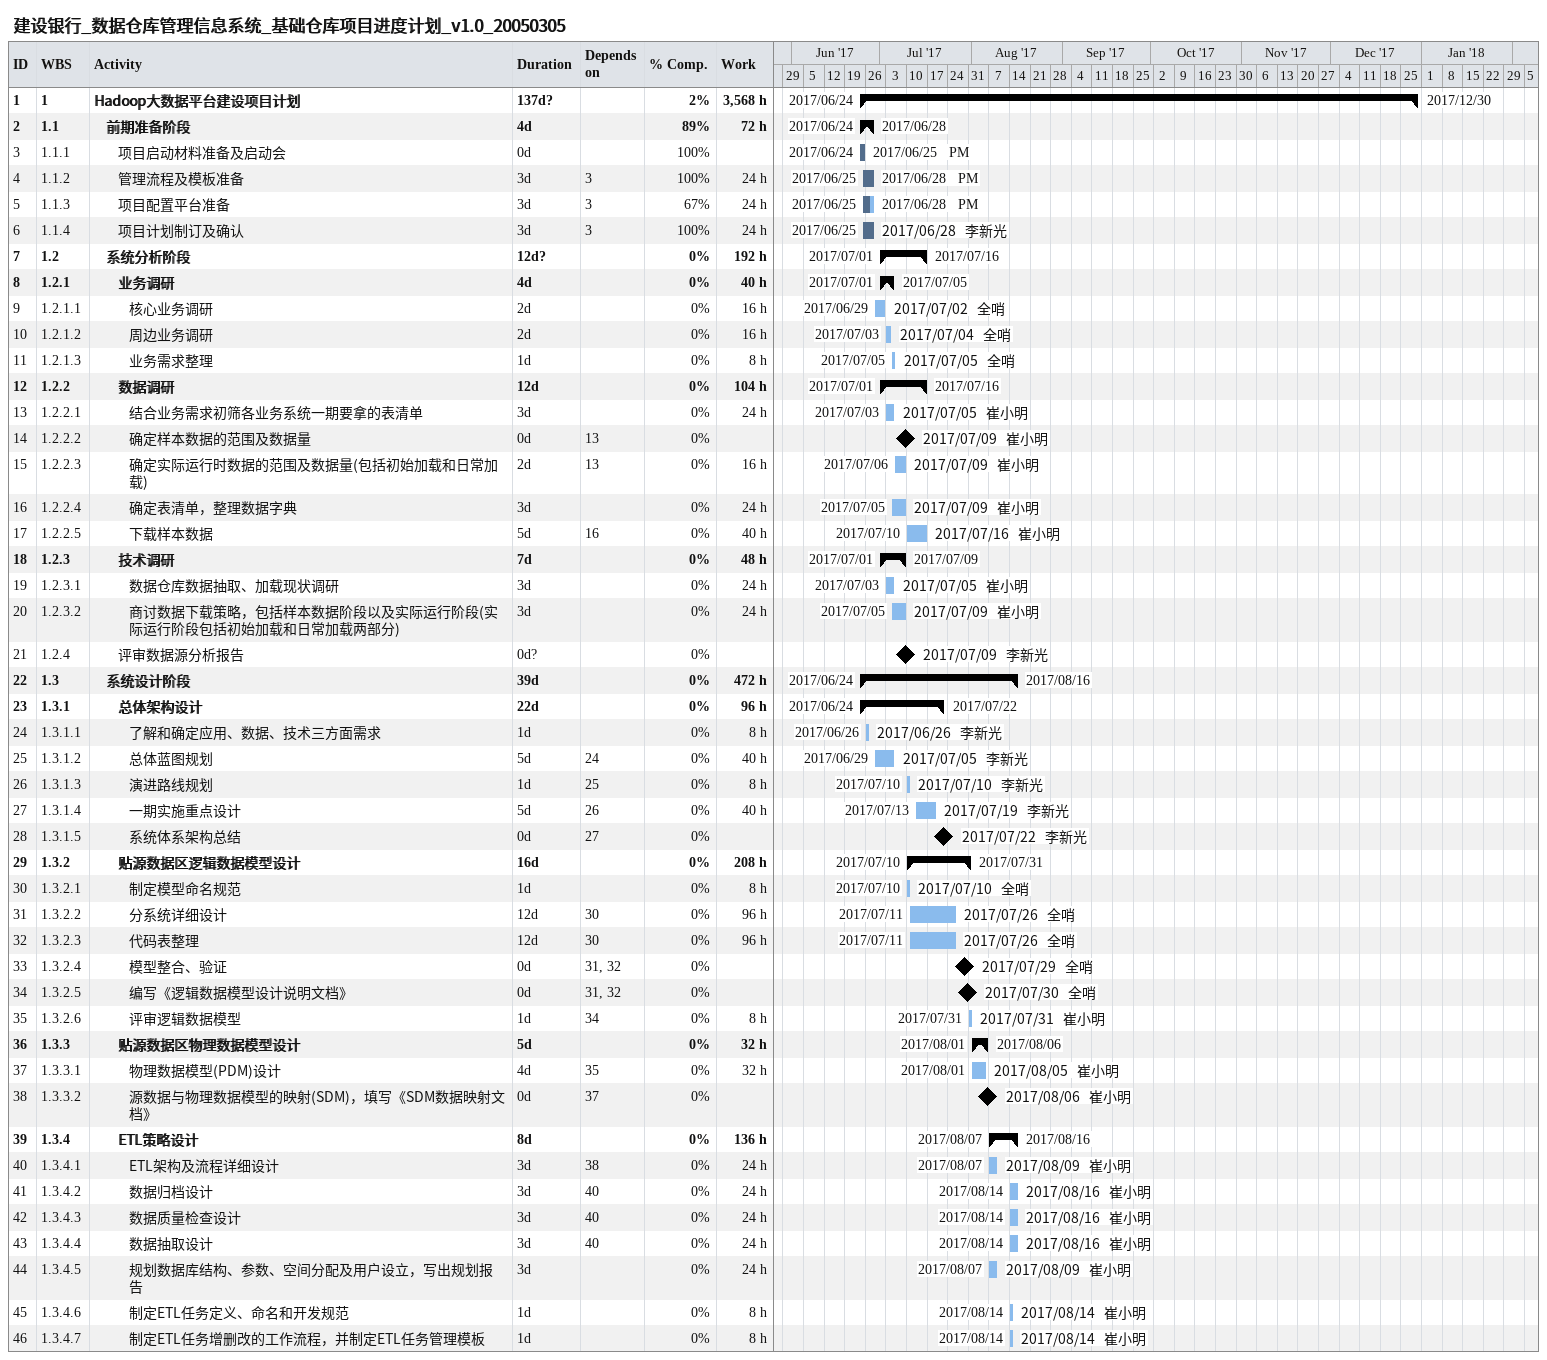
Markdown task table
建设银行_数据仓库管理信息系统_基础仓库项目进度计划_v1.0_20050305

| ID | WBS | Task | Duration | Start | Finish | Predecessors | Resources | % complete | Work (h) |
|---|---|---|---|---|---|---|---|---|---|
| 1 | 1 | **Hadoop大数据平台建设项目计划** | 137d? | 2017-06-24 | 2017-12-30 |  |  | 2 | 3568 |
| 2 | 1.1 | **前期准备阶段** | 4d | 2017-06-24 | 2017-06-28 |  |  | 89 | 72 |
| 3 | 1.1.1 | 项目启动材料准备及启动会 | 0d | 2017-06-24 | 2017-06-25 |  | PM | 100 |  |
| 4 | 1.1.2 | 管理流程及模板准备 | 3d | 2017-06-25 | 2017-06-28 | 3 | PM | 100 | 24 |
| 5 | 1.1.3 | 项目配置平台准备 | 3d | 2017-06-25 | 2017-06-28 | 3 | PM | 67 | 24 |
| 6 | 1.1.4 | 项目计划制订及确认 | 3d | 2017-06-25 | 2017-06-28 | 3 | 李新光 | 100 | 24 |
| 7 | 1.2 | **系统分析阶段** | 12d? | 2017-07-01 | 2017-07-16 |  |  | 0 | 192 |
| 8 | 1.2.1 | **业务调研** | 4d | 2017-07-01 | 2017-07-05 |  |  | 0 | 40 |
| 9 | 1.2.1.1 | 核心业务调研 | 2d | 2017-06-29 | 2017-07-02 |  | 全哨 | 0 | 16 |
| 10 | 1.2.1.2 | 周边业务调研 | 2d | 2017-07-03 | 2017-07-04 |  | 全哨 | 0 | 16 |
| 11 | 1.2.1.3 | 业务需求整理 | 1d | 2017-07-05 | 2017-07-05 |  | 全哨 | 0 | 8 |
| 12 | 1.2.2 | **数据调研** | 12d | 2017-07-01 | 2017-07-16 |  |  | 0 | 104 |
| 13 | 1.2.2.1 | 结合业务需求初筛各业务系统一期要拿的表清单 | 3d | 2017-07-03 | 2017-07-05 |  | 崔小明 | 0 | 24 |
| 14 | 1.2.2.2 | 确定样本数据的范围及数据量 | 0d | 2017-07-09 | 2017-07-09 | 13 | 崔小明 | 0 |  |
| 15 | 1.2.2.3 | 确定实际运行时数据的范围及数据量(包括初始加载和日常加载) | 2d | 2017-07-06 | 2017-07-09 | 13 | 崔小明 | 0 | 16 |
| 16 | 1.2.2.4 | 确定表清单，整理数据字典 | 3d | 2017-07-05 | 2017-07-09 |  | 崔小明 | 0 | 24 |
| 17 | 1.2.2.5 | 下载样本数据 | 5d | 2017-07-10 | 2017-07-16 | 16 | 崔小明 | 0 | 40 |
| 18 | 1.2.3 | **技术调研** | 7d | 2017-07-01 | 2017-07-09 |  |  | 0 | 48 |
| 19 | 1.2.3.1 | 数据仓库数据抽取、加载现状调研 | 3d | 2017-07-03 | 2017-07-05 |  | 崔小明 | 0 | 24 |
| 20 | 1.2.3.2 | 商讨数据下载策略，包括样本数据阶段以及实际运行阶段(实际运行阶段包括初始加载和日常加载两部分) | 3d | 2017-07-05 | 2017-07-09 |  | 崔小明 | 0 | 24 |
| 21 | 1.2.4 | 评审数据源分析报告 | 0d? | 2017-07-09 | 2017-07-09 |  | 李新光 | 0 |  |
| 22 | 1.3 | **系统设计阶段** | 39d | 2017-06-24 | 2017-08-16 |  |  | 0 | 472 |
| 23 | 1.3.1 | **总体架构设计** | 22d | 2017-06-24 | 2017-07-22 |  |  | 0 | 96 |
| 24 | 1.3.1.1 | 了解和确定应用、数据、技术三方面需求 | 1d | 2017-06-26 | 2017-06-26 |  | 李新光 | 0 | 8 |
| 25 | 1.3.1.2 | 总体蓝图规划 | 5d | 2017-06-29 | 2017-07-05 | 24 | 李新光 | 0 | 40 |
| 26 | 1.3.1.3 | 演进路线规划 | 1d | 2017-07-10 | 2017-07-10 | 25 | 李新光 | 0 | 8 |
| 27 | 1.3.1.4 | 一期实施重点设计 | 5d | 2017-07-13 | 2017-07-19 | 26 | 李新光 | 0 | 40 |
| 28 | 1.3.1.5 | 系统体系架构总结 | 0d | 2017-07-22 | 2017-07-22 | 27 | 李新光 | 0 |  |
| 29 | 1.3.2 | **贴源数据区逻辑数据模型设计** | 16d | 2017-07-10 | 2017-07-31 |  |  | 0 | 208 |
| 30 | 1.3.2.1 | 制定模型命名规范 | 1d | 2017-07-10 | 2017-07-10 |  | 全哨 | 0 | 8 |
| 31 | 1.3.2.2 | 分系统详细设计 | 12d | 2017-07-11 | 2017-07-26 | 30 | 全哨 | 0 | 96 |
| 32 | 1.3.2.3 | 代码表整理 | 12d | 2017-07-11 | 2017-07-26 | 30 | 全哨 | 0 | 96 |
| 33 | 1.3.2.4 | 模型整合、验证 | 0d | 2017-07-29 | 2017-07-29 | 31, 32 | 全哨 | 0 |  |
| 34 | 1.3.2.5 | 编写《逻辑数据模型设计说明文档》 | 0d | 2017-07-30 | 2017-07-30 | 31, 32 | 全哨 | 0 |  |
| 35 | 1.3.2.6 | 评审逻辑数据模型 | 1d | 2017-07-31 | 2017-07-31 | 34 | 崔小明 | 0 | 8 |
| 36 | 1.3.3 | **贴源数据区物理数据模型设计** | 5d | 2017-08-01 | 2017-08-06 |  |  | 0 | 32 |
| 37 | 1.3.3.1 | 物理数据模型(PDM)设计 | 4d | 2017-08-01 | 2017-08-05 | 35 | 崔小明 | 0 | 32 |
| 38 | 1.3.3.2 | 源数据与物理数据模型的映射(SDM)，填写《SDM数据映射文档》 | 0d | 2017-08-06 | 2017-08-06 | 37 | 崔小明 | 0 |  |
| 39 | 1.3.4 | **ETL策略设计** | 8d | 2017-08-07 | 2017-08-16 |  |  | 0 | 136 |
| 40 | 1.3.4.1 | ETL架构及流程详细设计 | 3d | 2017-08-07 | 2017-08-09 | 38 | 崔小明 | 0 | 24 |
| 41 | 1.3.4.2 | 数据归档设计 | 3d | 2017-08-14 | 2017-08-16 | 40 | 崔小明 | 0 | 24 |
| 42 | 1.3.4.3 | 数据质量检查设计 | 3d | 2017-08-14 | 2017-08-16 | 40 | 崔小明 | 0 | 24 |
| 43 | 1.3.4.4 | 数据抽取设计 | 3d | 2017-08-14 | 2017-08-16 | 40 | 崔小明 | 0 | 24 |
| 44 | 1.3.4.5 | 规划数据库结构、参数、空间分配及用户设立，写出规划报告 | 3d | 2017-08-07 | 2017-08-09 |  | 崔小明 | 0 | 24 |
| 45 | 1.3.4.6 | 制定ETL任务定义、命名和开发规范 | 1d | 2017-08-14 | 2017-08-14 |  | 崔小明 | 0 | 8 |
| 46 | 1.3.4.7 | 制定ETL任务增删改的工作流程，并制定ETL任务管理模板 | 1d | 2017-08-14 | 2017-08-14 |  | 崔小明 | 0 | 8 |
